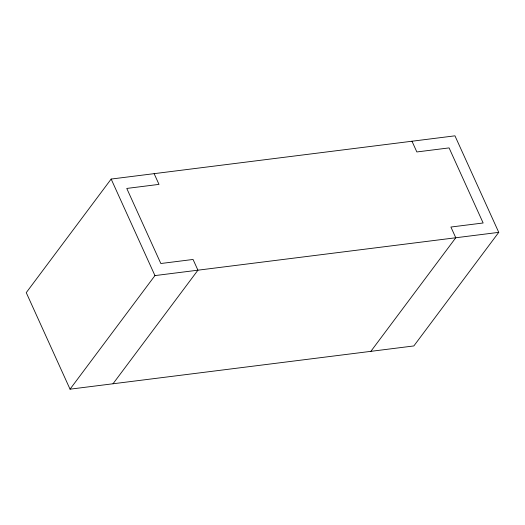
<?xml version="1.0" encoding="UTF-8"?>
<svg xmlns="http://www.w3.org/2000/svg" width="525" height="525" viewBox="0 0 525 525"><rect width="100%" height="100%" fill="white"/><g stroke="black" fill="none" stroke-linecap="round" stroke-linejoin="round"><path stroke-width="0.79" d="M111.156 179.058L26.25 292.642L70.042 389.176L413.844 345.942L498.75 232.358L454.958 135.824L111.156 179.058L154.947 275.592L70.042 389.176M113.013 383.768L197.925 270.191L193.056 259.462L160.827 263.517L126.768 188.436L158.996 184.38L154.133 173.657M370.867 351.343L455.772 237.766L450.909 227.036L483.138 222.987L449.085 147.899L416.85 151.955L411.987 141.232M154.947 275.592L498.75 232.358"/></g></svg>
